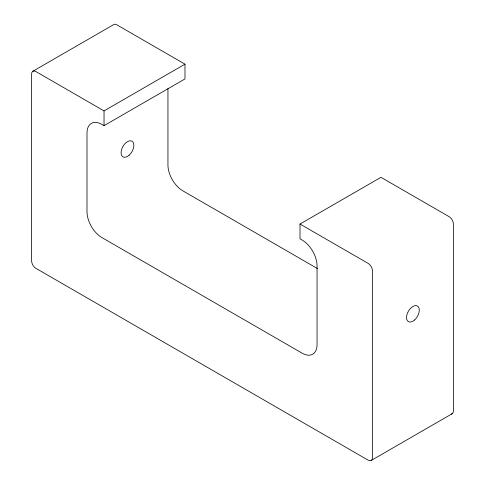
<?xml version="1.0" encoding="UTF-8"?>
<svg xmlns="http://www.w3.org/2000/svg" width="485" height="485" viewBox="0 0 485 485"><rect width="100%" height="100%" fill="white"/><g stroke="black" fill="none" stroke-linecap="round" stroke-linejoin="round"><path stroke-width="0.73" d="M32.865 71.253L113.811 24.523A6.026 3.48 60 0 1 116.824 24.82L184.979 64.172L184.979 78.928L104.032 125.663L101.911 124.439A21.085 12.173 60 0 0 87.003 133.048L87.003 211.757A21.085 12.173 60 0 0 101.911 237.583L302.143 353.183A21.085 12.173 60 0 0 317.057 344.574L317.057 265.865A21.085 12.173 60 0 0 302.143 240.039L300.015 238.808L300.015 224.052L380.955 177.316L449.122 216.674A6.026 3.48 60 0 1 453.384 224.052L453.384 410.989A6.026 3.48 60 0 1 451.25 414.014M300.015 224.052L368.176 263.404A6.026 3.48 60 0 1 372.438 270.782L372.438 457.719A6.026 3.48 60 0 1 368.176 460.18L35.878 268.326A6.026 3.48 60 0 1 31.616 260.948L31.616 74.011A6.026 3.48 60 0 1 35.878 71.556L104.032 110.901L184.979 64.172M371.189 460.477L452.135 413.747M317.651 268.672L182.857 190.847A21.085 12.173 60 0 1 167.943 165.021L167.943 88.585M104.032 110.901L104.032 125.663M414.566 320.003A9.039 5.22 -60 0 0 417.427 306.005A9.039 5.22 -60 0 0 406.739 315.48A9.039 5.22 -60 0 0 414.566 320.003M129.125 155.206A9.039 5.22 -60 0 0 131.993 141.208A9.039 5.22 -60 0 0 121.299 150.689A9.039 5.22 -60 0 0 129.125 155.206"/></g></svg>
